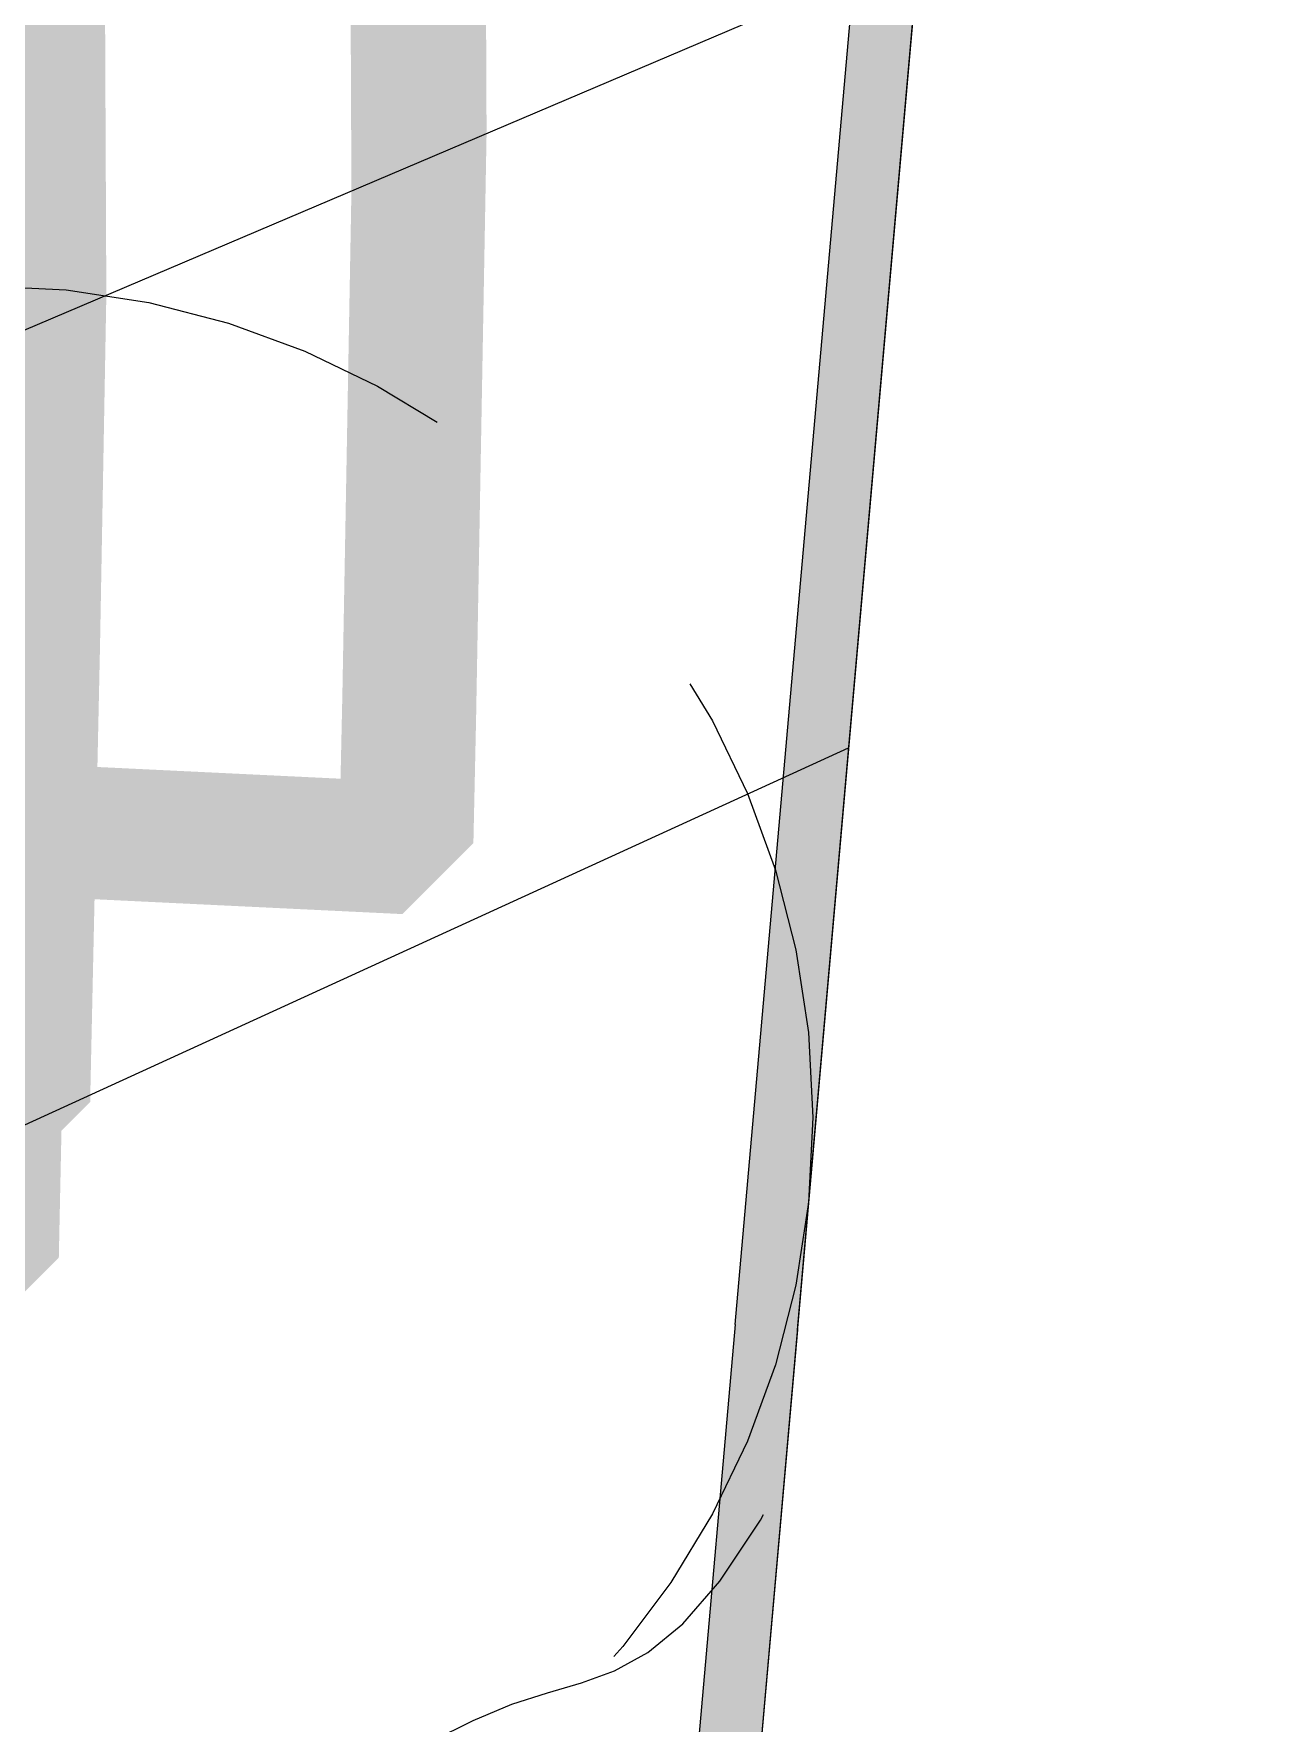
# Model space of a CAD drawing. Header units: centimetres. Extents: x -4381 to 5639, y -3920 to 4826.
# Drawn here: x 314.38 to 320.26, y 75.94 to 84.07 of the extents above; entities that cross this region are included whole.
import ezdxf
from ezdxf.xclip import XClip

# ---------------------------------------------------------------- set-up
doc = ezdxf.new("R2010")
doc.units = ezdxf.units.CM
doc.header["$MEASUREMENT"] = 0
doc.header["$XCLIPFRAME"] = 0
doc.linetypes.add('Tirets', pattern=[0.458611, 0.282222, -0.176389])
for name, color, linetype, lineweight in [('0- COURBES DE NIVEAU_Pen_No__2', 8, 'Continuous', 5), ('0- SITE_Pen_No__101', 252, 'Continuous', 5), ('Mur de clôture_Pen_No__1', 7, 'Continuous', 5), ('Mur de clôture_Pen_No__7', 7, 'Continuous', 5)]:
    doc.layers.add(name, color=color, linetype=linetype, lineweight=lineweight)
for name, color, linetype, lineweight, true_color in [('0_Pen_No__58', 7, 'Continuous', 5, 0xdf0000), ('Mur de clôture_Pen_No__102', 7, 'Continuous', 5, 0xcccccc), ('RECULS_Pen_No__58', 7, 'Continuous', 5, 0xdf0000)]:
    doc.layers.add(name, color=color, linetype=linetype, lineweight=lineweight, true_color=true_color)
doc.layers.add('Drawing & Figure', color=7, linetype='Continuous')

# ---------------------------------------------------------------- blocks, each defined once
blk = doc.blocks.new('Drawing_13_13', base_point=(-54.8524, -87.0921))
at = {"layer": '0- SITE_Pen_No__101', "linetype": 'Continuous', "lineweight": 0, "ltscale": 5, "true_color": 0x262626}
for points in [[(186.707, 67.6363), (186.6949, 67.5027), (187.959, 68.0408), (187.9544, 69.0582), (188.5451, 69.036), (188.5484, 68.2917), (188.8734, 68.4301), (188.8704, 69.105), (187.885, 69.4372)], [(188.5484, 68.2917), (188.5267, 67.0848), (188.8482, 67.0229), (188.8734, 68.4301)], [(186.6892, 67.4392), (187.9438, 67.1973), (187.959, 68.0408), (186.6949, 67.5027)], [(186.6892, 67.4392), (186.5118, 65.4728), (186.7059, 65.5617), (186.7068, 65.6017), (186.7851, 65.5979), (187.9204, 66.1175), (187.9306, 66.5879), (188.6707, 66.5522), (188.8417, 66.7232), (188.8482, 67.0229), (188.5267, 67.0848), (188.5222, 66.8777), (187.9375, 66.9059), (187.9438, 67.1973)], [(186.7851, 65.5979), (187.6739, 65.5554), (187.8447, 65.7263), (187.8511, 66.0314), (187.9201, 66.1004), (187.9204, 66.1175)]]:
    blk.add_hatch(color=250, dxfattribs=at).paths.add_polyline_path(points)
at = {"layer": 'Mur de clôture_Pen_No__102', "linetype": 'Continuous', "lineweight": 0, "ltscale": 5, "true_color": 0x666666}
for points in [[(189.9894, 69.7362), (189.84, 69.7493), (189.4714, 65.5655), (189.6208, 65.5524)], [(189.4714, 65.5655), (189.1677, 62.1184), (189.3171, 62.1052)], [(189.4714, 65.5655), (189.3171, 62.1052), (189.6208, 65.5524)]]:
    blk.add_hatch(color=251, dxfattribs=at).paths.add_polyline_path(points)
at = {"layer": '0- COURBES DE NIVEAU_Pen_No__2', "linetype": 'Continuous', "ltscale": 5, "flags": 128}
for points in [[(186.5905, 67.4582), (189.9133, 68.8728)], [(186.407, 65.4249), (189.7441, 66.9522)], [(188.7409, 64.5633), (188.8415, 64.6133), (188.9342, 64.6523), (189.0201, 64.6798), (189.1016, 64.7034), (189.1813, 64.7325), (189.2615, 64.7767), (189.345, 64.8456), (189.4343, 64.9485), (189.5319, 65.095), (189.5394, 65.1087)]]:
    blk.add_lwpolyline(points, dxfattribs=at)
at = {"layer": '0_Pen_No__58', "linetype": 'Continuous', "ltscale": 5, "flags": 128}
blk.add_lwpolyline([(188.7291, 55.4311), (168.3329, 57.2712), (170.018, 75.9523), (190.7243, 78.0774), (188.7291, 55.4311)], close=True, dxfattribs=at)
at = {"layer": 'Mur de clôture_Pen_No__1', "linetype": 'Continuous', "ltscale": 5}
for p, q in [((189.4714, 65.5655), (189.84, 69.7493)), ((189.6208, 65.5524), (189.9894, 69.7362))]:
    blk.add_line(p, q, dxfattribs=at)
at = {"layer": 'Mur de clôture_Pen_No__7', "linetype": 'Continuous', "ltscale": 5}
for p, q in [((189.4714, 65.5655), (189.1677, 62.1184)), ((189.6208, 65.5524), (189.3171, 62.1052))]:
    blk.add_line(p, q, dxfattribs=at)
at = {"layer": 'RECULS_Pen_No__58', "linetype": 'Tirets', "ltscale": 5}
blk.add_circle((187.6581, 66.0633), 2, dxfattribs=at)

msp = doc.modelspace()

# ---------------------------------------------------------------- block references
at = {"layer": 'Drawing & Figure', "color": 151, "linetype": 'Continuous', "lineweight": 5, "ltscale": 10, "true_color": 0x80c2ff}
ref = msp.add_blockref('Drawing_13_13', (-170.89003, -227.45567), dxfattribs=dict(at, xscale=2, yscale=2, zscale=2))
XClip(ref).set_block_clipping_path([(166.1260505706, 54.1059969298), (191.9907812231, 80.1417166121)])

doc.saveas('drawing.dxf')
